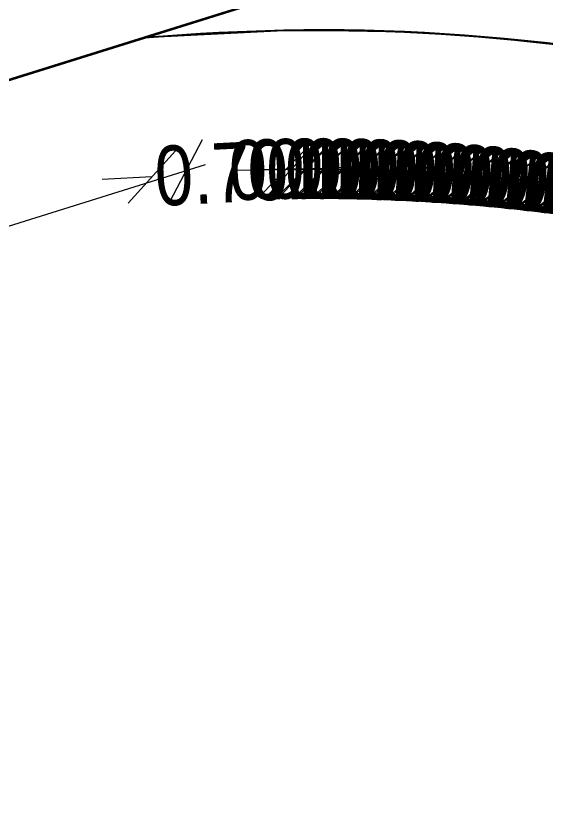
# Model space of a CAD drawing. Header units: millimetres. Extents: x 29397 to 29927, y 26123 to 26652.
# Drawn here: x 29572.817 to 29575.478, y 26376.295 to 26380.33 of the extents above; entities that cross this region are included whole.
import ezdxf

# ---------------------------------------------------------------- set-up
doc = ezdxf.new("R2010")
doc.units = ezdxf.units.MM
doc.header["$LTSCALE"] = 0.3
for name, color, linetype in [('_IndivSubPlot', 180, 'Continuous'), ('_IndivSubPlot_DIMENSION', 7, 'Continuous'), ('_InternalRoad', 3, 'Continuous'), ('_Splay', 90, 'Continuous')]:
    doc.layers.add(name, color=color, linetype=linetype)
doc.layers.get('0').off()
doc.styles.add('PreDCRFont', font='ARIALN.TTF')
doc.dimstyles.new('PDCR-PLOT-INT', dxfattribs={"dimtxt": 0.3, "dimasz": 0.25, "dimexe": 0.25, "dimexo": 0.25, "dimgap": 0.25, "dimtad": 0, "dimzin": 0, "dimdsep": 46, "dimtxsty": 'PreDCRFont', "dimblk": 'OBLIQUE', "dimcen": 0.5, "dimdle": 0.1, "dimadec": 0, "dimazin": 0, "dimtfac": 1, "dimtix": 1, "dimtofl": 0, "dimtmove": 1, "dimatfit": 1, "dimfxl": 1, "dimtolj": 1, "dimtzin": 0, "dimlwd": 15, "dimarcsym": 0})

# ---------------------------------------------------------------- blocks, each defined once
blk = doc.blocks.new('_Oblique')
at = {"color": 0, "linetype": 'ByBlock', "lineweight": -2}
blk.add_line((-0.5, -0.5), (0.5, 0.5), dxfattribs=at)
blk = doc.blocks.new('*D334')
at = {"layer": '_IndivSubPlot_DIMENSION', "color": 0, "lineweight": 15, "transparency": 16777216}
for p, q in [((29575.7615, 26379.4506), (29575.5146, 26379.4899)), ((29575.8611, 26379.4347), (29576.108, 26379.3954))]:
    blk.add_line(p, q, dxfattribs=at)
at = {"layer": '_IndivSubPlot_DIMENSION', "color": 0, "lineweight": 15, "transparency": 16777216, "xscale": 0.25, "yscale": 0.25, "zscale": 0.25}
for p, rotation in [((29575.7615, 26379.4506), 350.9478840464106), ((29575.8611, 26379.4347), 170.9478840464106)]:
    blk.add_blockref('_Oblique', p, dxfattribs=dict(at, rotation=rotation))
at = {"layer": '_IndivSubPlot_DIMENSION', "color": 0, "lineweight": 15, "transparency": 16777216, "insert": (29575.8113, 26379.4427), "char_height": 0.3, "attachment_point": 5, "rotation": 350.9479, "style": 'PreDCRFont'}
blk.add_mtext('\\A1;0.10', dxfattribs=at)
blk = doc.blocks.new('*D335')
at = {"layer": '_IndivSubPlot_DIMENSION', "color": 0, "lineweight": 15, "transparency": 16777216}
for p, q in [((29575.6685, 26379.4644), (29575.4213, 26379.5013)), ((29575.7684, 26379.4495), (29576.0156, 26379.4127))]:
    blk.add_line(p, q, dxfattribs=at)
at = {"layer": '_IndivSubPlot_DIMENSION', "color": 0, "lineweight": 15, "transparency": 16777216, "xscale": 0.25, "yscale": 0.25, "zscale": 0.25}
for p, rotation in [((29575.6685, 26379.4644), 351.5208418397357), ((29575.7684, 26379.4495), 171.5208418397357)]:
    blk.add_blockref('_Oblique', p, dxfattribs=dict(at, rotation=rotation))
at = {"layer": '_IndivSubPlot_DIMENSION', "color": 0, "lineweight": 15, "transparency": 16777216, "insert": (29575.7185, 26379.457), "char_height": 0.3, "attachment_point": 5, "rotation": 351.5208, "style": 'PreDCRFont'}
blk.add_mtext('\\A1;0.10', dxfattribs=at)
blk = doc.blocks.new('*D336')
at = {"layer": '_IndivSubPlot_DIMENSION', "color": 0, "lineweight": 15, "transparency": 16777216}
for p, q in [((29575.5755, 26379.4773), (29575.3279, 26379.5117)), ((29575.6755, 26379.4634), (29575.9231, 26379.429))]:
    blk.add_line(p, q, dxfattribs=at)
at = {"layer": '_IndivSubPlot_DIMENSION', "color": 0, "lineweight": 15, "transparency": 16777216, "xscale": 0.25, "yscale": 0.25, "zscale": 0.25}
for p, rotation in [((29575.5755, 26379.4773), 352.0937996367771), ((29575.6755, 26379.4634), 172.0937996367771)]:
    blk.add_blockref('_Oblique', p, dxfattribs=dict(at, rotation=rotation))
at = {"layer": '_IndivSubPlot_DIMENSION', "color": 0, "lineweight": 15, "transparency": 16777216, "insert": (29575.6255, 26379.4704), "char_height": 0.3, "attachment_point": 5, "rotation": 352.0938, "style": 'PreDCRFont'}
blk.add_mtext('\\A1;0.10', dxfattribs=at)
blk = doc.blocks.new('*D337')
at = {"layer": '_IndivSubPlot_DIMENSION', "color": 0, "lineweight": 15, "transparency": 16777216}
for p, q in [((29575.4823, 26379.4893), (29575.2344, 26379.5212)), ((29575.5824, 26379.4764), (29575.8304, 26379.4445))]:
    blk.add_line(p, q, dxfattribs=at)
at = {"layer": '_IndivSubPlot_DIMENSION', "color": 0, "lineweight": 15, "transparency": 16777216, "xscale": 0.25, "yscale": 0.25, "zscale": 0.25}
for p, rotation in [((29575.4823, 26379.4893), 352.6667574314881), ((29575.5824, 26379.4764), 172.6667574314881)]:
    blk.add_blockref('_Oblique', p, dxfattribs=dict(at, rotation=rotation))
at = {"layer": '_IndivSubPlot_DIMENSION', "color": 0, "lineweight": 15, "transparency": 16777216, "insert": (29575.5324, 26379.4828), "char_height": 0.3, "attachment_point": 5, "rotation": 352.6668, "style": 'PreDCRFont'}
blk.add_mtext('\\A1;0.10', dxfattribs=at)
blk = doc.blocks.new('*D338')
at = {"layer": '_IndivSubPlot_DIMENSION', "color": 0, "lineweight": 15, "transparency": 16777216}
for p, q in [((29575.389, 26379.5003), (29575.1408, 26379.5297)), ((29575.4893, 26379.4884), (29575.7375, 26379.459))]:
    blk.add_line(p, q, dxfattribs=at)
at = {"layer": '_IndivSubPlot_DIMENSION', "color": 0, "lineweight": 15, "transparency": 16777216, "xscale": 0.25, "yscale": 0.25, "zscale": 0.25}
for p, rotation in [((29575.389, 26379.5003), 353.239715226392), ((29575.4893, 26379.4884), 173.239715226392)]:
    blk.add_blockref('_Oblique', p, dxfattribs=dict(at, rotation=rotation))
at = {"layer": '_IndivSubPlot_DIMENSION', "color": 0, "lineweight": 15, "transparency": 16777216, "insert": (29575.4391, 26379.4944), "char_height": 0.3, "attachment_point": 5, "rotation": 353.2397, "style": 'PreDCRFont'}
blk.add_mtext('\\A1;0.10', dxfattribs=at)
blk = doc.blocks.new('*D339')
at = {"layer": '_IndivSubPlot_DIMENSION', "color": 0, "lineweight": 15, "transparency": 16777216}
for p, q in [((29575.2956, 26379.5104), (29575.0471, 26379.5373)), ((29575.396, 26379.4995), (29575.6445, 26379.4726))]:
    blk.add_line(p, q, dxfattribs=at)
at = {"layer": '_IndivSubPlot_DIMENSION', "color": 0, "lineweight": 15, "transparency": 16777216, "xscale": 0.25, "yscale": 0.25, "zscale": 0.25}
for p, rotation in [((29575.2956, 26379.5104), 353.8126730216355), ((29575.396, 26379.4995), 173.8126730216355)]:
    blk.add_blockref('_Oblique', p, dxfattribs=dict(at, rotation=rotation))
at = {"layer": '_IndivSubPlot_DIMENSION', "color": 0, "lineweight": 15, "transparency": 16777216, "insert": (29575.3458, 26379.505), "char_height": 0.3, "attachment_point": 5, "rotation": 353.8127, "style": 'PreDCRFont'}
blk.add_mtext('\\A1;0.10', dxfattribs=at)
blk = doc.blocks.new('*D340')
at = {"layer": '_IndivSubPlot_DIMENSION', "color": 0, "lineweight": 15, "transparency": 16777216}
for p, q in [((29575.2021, 26379.5195), (29574.9533, 26379.544)), ((29575.3026, 26379.5097), (29575.5514, 26379.4852))]:
    blk.add_line(p, q, dxfattribs=at)
at = {"layer": '_IndivSubPlot_DIMENSION', "color": 0, "lineweight": 15, "transparency": 16777216, "xscale": 0.25, "yscale": 0.25, "zscale": 0.25}
for p, rotation in [((29575.2021, 26379.5195), 354.3856308153206), ((29575.3026, 26379.5097), 174.3856308153207)]:
    blk.add_blockref('_Oblique', p, dxfattribs=dict(at, rotation=rotation))
at = {"layer": '_IndivSubPlot_DIMENSION', "color": 0, "lineweight": 15, "transparency": 16777216, "insert": (29575.2523, 26379.5146), "char_height": 0.3, "attachment_point": 5, "rotation": 354.3856, "style": 'PreDCRFont'}
blk.add_mtext('\\A1;0.10', dxfattribs=at)
blk = doc.blocks.new('*D341')
at = {"layer": '_IndivSubPlot_DIMENSION', "color": 0, "lineweight": 15, "transparency": 16777216}
for p, q in [((29575.1085, 26379.5278), (29574.8595, 26379.5497)), ((29575.2091, 26379.5189), (29575.4581, 26379.4969))]:
    blk.add_line(p, q, dxfattribs=at)
at = {"layer": '_IndivSubPlot_DIMENSION', "color": 0, "lineweight": 15, "transparency": 16777216, "xscale": 0.25, "yscale": 0.25, "zscale": 0.25}
for p, rotation in [((29575.1085, 26379.5278), 354.9585886118675), ((29575.2091, 26379.5189), 174.9585886118675)]:
    blk.add_blockref('_Oblique', p, dxfattribs=dict(at, rotation=rotation))
at = {"layer": '_IndivSubPlot_DIMENSION', "color": 0, "lineweight": 15, "transparency": 16777216, "insert": (29575.1588, 26379.5233), "char_height": 0.3, "attachment_point": 5, "rotation": 354.9586, "style": 'PreDCRFont'}
blk.add_mtext('\\A1;0.10', dxfattribs=at)
blk = doc.blocks.new('*D342')
at = {"layer": '_IndivSubPlot_DIMENSION', "color": 0, "lineweight": 15, "transparency": 16777216}
for p, q in [((29575.0149, 26379.5351), (29574.7656, 26379.5545)), ((29575.1155, 26379.5272), (29575.3648, 26379.5077))]:
    blk.add_line(p, q, dxfattribs=at)
at = {"layer": '_IndivSubPlot_DIMENSION', "color": 0, "lineweight": 15, "transparency": 16777216, "xscale": 0.25, "yscale": 0.25, "zscale": 0.25}
for p, rotation in [((29575.0149, 26379.5351), 355.5315464071908), ((29575.1155, 26379.5272), 175.5315464071908)]:
    blk.add_blockref('_Oblique', p, dxfattribs=dict(at, rotation=rotation))
at = {"layer": '_IndivSubPlot_DIMENSION', "color": 0, "lineweight": 15, "transparency": 16777216, "insert": (29575.0652, 26379.5311), "char_height": 0.3, "attachment_point": 5, "rotation": 355.5315, "style": 'PreDCRFont'}
blk.add_mtext('\\A1;0.10', dxfattribs=at)
blk = doc.blocks.new('*D343')
at = {"layer": '_IndivSubPlot_DIMENSION', "color": 0, "lineweight": 15, "transparency": 16777216}
for p, q in [((29574.9211, 26379.5414), (29574.6717, 26379.5584)), ((29575.0219, 26379.5345), (29575.2713, 26379.5176))]:
    blk.add_line(p, q, dxfattribs=at)
at = {"layer": '_IndivSubPlot_DIMENSION', "color": 0, "lineweight": 15, "transparency": 16777216, "xscale": 0.25, "yscale": 0.25, "zscale": 0.25}
for p, rotation in [((29574.9211, 26379.5414), 356.1045042015635), ((29575.0219, 26379.5345), 176.1045042015635)]:
    blk.add_blockref('_Oblique', p, dxfattribs=dict(at, rotation=rotation))
at = {"layer": '_IndivSubPlot_DIMENSION', "color": 0, "lineweight": 15, "transparency": 16777216, "insert": (29574.9715, 26379.538), "char_height": 0.3, "attachment_point": 5, "rotation": 356.1045, "style": 'PreDCRFont'}
blk.add_mtext('\\A1;0.10', dxfattribs=at)
blk = doc.blocks.new('*D344')
at = {"layer": '_IndivSubPlot_DIMENSION', "color": 0, "lineweight": 15, "transparency": 16777216}
for p, q in [((29574.8274, 26379.5468), (29574.5778, 26379.5613)), ((29574.9281, 26379.541), (29575.1777, 26379.5265))]:
    blk.add_line(p, q, dxfattribs=at)
at = {"layer": '_IndivSubPlot_DIMENSION', "color": 0, "lineweight": 15, "transparency": 16777216, "xscale": 0.25, "yscale": 0.25, "zscale": 0.25}
for p, rotation in [((29574.8274, 26379.5468), 356.6774619983976), ((29574.9281, 26379.541), 176.6774619983976)]:
    blk.add_blockref('_Oblique', p, dxfattribs=dict(at, rotation=rotation))
at = {"layer": '_IndivSubPlot_DIMENSION', "color": 0, "lineweight": 15, "transparency": 16777216, "insert": (29574.8777, 26379.5439), "char_height": 0.3, "attachment_point": 5, "rotation": 356.6775, "style": 'PreDCRFont'}
blk.add_mtext('\\A1;0.10', dxfattribs=at)
blk = doc.blocks.new('*D345')
at = {"layer": '_IndivSubPlot_DIMENSION', "color": 0, "lineweight": 15, "transparency": 16777216}
for p, q in [((29574.7335, 26379.5513), (29574.4838, 26379.5633)), ((29574.8343, 26379.5464), (29575.0841, 26379.5344))]:
    blk.add_line(p, q, dxfattribs=at)
at = {"layer": '_IndivSubPlot_DIMENSION', "color": 0, "lineweight": 15, "transparency": 16777216, "xscale": 0.25, "yscale": 0.25, "zscale": 0.25}
for p, rotation in [((29574.7335, 26379.5513), 357.2504197910361), ((29574.8343, 26379.5464), 177.2504197910361)]:
    blk.add_blockref('_Oblique', p, dxfattribs=dict(at, rotation=rotation))
at = {"layer": '_IndivSubPlot_DIMENSION', "color": 0, "lineweight": 15, "transparency": 16777216, "insert": (29574.7839, 26379.5489), "char_height": 0.3, "attachment_point": 5, "rotation": 357.2504, "style": 'PreDCRFont'}
blk.add_mtext('\\A1;0.10', dxfattribs=at)
blk = doc.blocks.new('*D346')
at = {"layer": '_IndivSubPlot_DIMENSION', "color": 0, "lineweight": 15, "transparency": 16777216}
for p, q in [((29574.6396, 26379.5548), (29574.3898, 26379.5643)), ((29574.7405, 26379.551), (29574.9903, 26379.5415))]:
    blk.add_line(p, q, dxfattribs=at)
at = {"layer": '_IndivSubPlot_DIMENSION', "color": 0, "lineweight": 15, "transparency": 16777216, "xscale": 0.25, "yscale": 0.25, "zscale": 0.25}
for p, rotation in [((29574.6396, 26379.5548), 357.8233775868148), ((29574.7405, 26379.551), 177.8233775868148)]:
    blk.add_blockref('_Oblique', p, dxfattribs=dict(at, rotation=rotation))
at = {"layer": '_IndivSubPlot_DIMENSION', "color": 0, "lineweight": 15, "transparency": 16777216, "insert": (29574.6901, 26379.5529), "char_height": 0.3, "attachment_point": 5, "rotation": 357.8234, "style": 'PreDCRFont'}
blk.add_mtext('\\A1;0.10', dxfattribs=at)
blk = doc.blocks.new('*D347')
at = {"layer": '_IndivSubPlot_DIMENSION', "color": 0, "lineweight": 15, "transparency": 16777216}
for p, q in [((29574.5457, 26379.5574), (29574.2958, 26379.5644)), ((29574.6466, 26379.5546), (29574.8965, 26379.5476))]:
    blk.add_line(p, q, dxfattribs=at)
at = {"layer": '_IndivSubPlot_DIMENSION', "color": 0, "lineweight": 15, "transparency": 16777216, "xscale": 0.25, "yscale": 0.25, "zscale": 0.25}
for p, rotation in [((29574.5457, 26379.5574), 358.3963353838236), ((29574.6466, 26379.5546), 178.3963353838237)]:
    blk.add_blockref('_Oblique', p, dxfattribs=dict(at, rotation=rotation))
at = {"layer": '_IndivSubPlot_DIMENSION', "color": 0, "lineweight": 15, "transparency": 16777216, "insert": (29574.5962, 26379.556), "char_height": 0.3, "attachment_point": 5, "rotation": 358.3963, "style": 'PreDCRFont'}
blk.add_mtext('\\A1;0.10', dxfattribs=at)
blk = doc.blocks.new('*D348')
at = {"layer": '_IndivSubPlot_DIMENSION', "color": 0, "lineweight": 15, "transparency": 16777216}
for p, q in [((29574.4518, 26379.5591), (29574.2019, 26379.5636)), ((29574.5527, 26379.5572), (29574.8027, 26379.5527))]:
    blk.add_line(p, q, dxfattribs=at)
at = {"layer": '_IndivSubPlot_DIMENSION', "color": 0, "lineweight": 15, "transparency": 16777216, "xscale": 0.25, "yscale": 0.25, "zscale": 0.25}
for p, rotation in [((29574.4518, 26379.5591), 358.9692931769652), ((29574.5527, 26379.5572), 178.9692931769652)]:
    blk.add_blockref('_Oblique', p, dxfattribs=dict(at, rotation=rotation))
at = {"layer": '_IndivSubPlot_DIMENSION', "color": 0, "lineweight": 15, "transparency": 16777216, "insert": (29574.5023, 26379.5582), "char_height": 0.3, "attachment_point": 5, "rotation": 358.9693, "style": 'PreDCRFont'}
blk.add_mtext('\\A1;0.10', dxfattribs=at)
blk = doc.blocks.new('*D349')
at = {"layer": '_IndivSubPlot_DIMENSION', "color": 0, "lineweight": 15, "transparency": 16777216}
for p, q in [((29574.3579, 26379.5598), (29574.1079, 26379.5618)), ((29574.4588, 26379.559), (29574.7088, 26379.557))]:
    blk.add_line(p, q, dxfattribs=at)
at = {"layer": '_IndivSubPlot_DIMENSION', "color": 0, "lineweight": 15, "transparency": 16777216, "xscale": 0.25, "yscale": 0.25, "zscale": 0.25}
for p, rotation in [((29574.3579, 26379.5598), 359.5422509729889), ((29574.4588, 26379.559), 179.5422509729889)]:
    blk.add_blockref('_Oblique', p, dxfattribs=dict(at, rotation=rotation))
at = {"layer": '_IndivSubPlot_DIMENSION', "color": 0, "lineweight": 15, "transparency": 16777216, "insert": (29574.4083, 26379.5594), "char_height": 0.3, "attachment_point": 5, "rotation": 359.5423, "style": 'PreDCRFont'}
blk.add_mtext('\\A1;0.10', dxfattribs=at)
blk = doc.blocks.new('*D350')
at = {"layer": '_IndivSubPlot_DIMENSION', "color": 0, "lineweight": 15, "transparency": 16777216}
for p, q in [((29574.2639, 26379.5596), (29574.0139, 26379.5591)), ((29574.3649, 26379.5598), (29574.6149, 26379.5603))]:
    blk.add_line(p, q, dxfattribs=at)
at = {"layer": '_IndivSubPlot_DIMENSION', "color": 0, "lineweight": 15, "transparency": 16777216, "xscale": 0.25, "yscale": 0.25, "zscale": 0.25}
for p, rotation in [((29574.2639, 26379.5596), 0.1152087684660564), ((29574.3649, 26379.5598), 180.1152087684661)]:
    blk.add_blockref('_Oblique', p, dxfattribs=dict(at, rotation=rotation))
at = {"layer": '_IndivSubPlot_DIMENSION', "color": 0, "lineweight": 15, "transparency": 16777216, "insert": (29574.3144, 26379.5597), "char_height": 0.3, "attachment_point": 5, "rotation": 0.1152, "style": 'PreDCRFont'}
blk.add_mtext('\\A1;0.10', dxfattribs=at)
blk = doc.blocks.new('*D351')
at = {"layer": '_IndivSubPlot_DIMENSION', "color": 0, "lineweight": 15, "transparency": 16777216}
for p, q in [((29574.17, 26379.5584), (29573.92, 26379.5554)), ((29574.2709, 26379.5596), (29574.5209, 26379.5626))]:
    blk.add_line(p, q, dxfattribs=at)
at = {"layer": '_IndivSubPlot_DIMENSION', "color": 0, "lineweight": 15, "transparency": 16777216, "xscale": 0.25, "yscale": 0.25, "zscale": 0.25}
for p, rotation in [((29574.2709, 26379.5596), 180.6881665623916), ((29574.17, 26379.5584), 0.6881665623916662)]:
    blk.add_blockref('_Oblique', p, dxfattribs=dict(at, rotation=rotation))
at = {"layer": '_IndivSubPlot_DIMENSION', "color": 0, "lineweight": 15, "transparency": 16777216, "insert": (29574.2205, 26379.559), "char_height": 0.3, "attachment_point": 5, "rotation": 0.6882, "style": 'PreDCRFont'}
blk.add_mtext('\\A1;0.10', dxfattribs=at)
blk = doc.blocks.new('*D352')
at = {"layer": '_IndivSubPlot_DIMENSION', "color": 0, "lineweight": 15, "transparency": 16777216}
for p, q in [((29574.1977, 26379.5593), (29574.4474, 26379.5722)), ((29573.4987, 26379.5231), (29573.2491, 26379.5102))]:
    blk.add_line(p, q, dxfattribs=at)
at = {"layer": '_IndivSubPlot_DIMENSION', "color": 0, "lineweight": 15, "transparency": 16777216, "xscale": 0.25, "yscale": 0.25, "zscale": 0.25}
for p, rotation in [((29574.1977, 26379.5593), 182.9615511408948), ((29573.4987, 26379.5231), 2.961551140894776)]:
    blk.add_blockref('_Oblique', p, dxfattribs=dict(at, rotation=rotation))
at = {"layer": '_IndivSubPlot_DIMENSION', "color": 0, "lineweight": 15, "transparency": 16777216, "insert": (29573.8482, 26379.5412), "char_height": 0.3, "attachment_point": 5, "rotation": 2.9616, "style": 'PreDCRFont'}
blk.add_mtext('\\A1;0.70', dxfattribs=at)
blk = doc.blocks.new('*D353')
at = {"layer": '_IndivSubPlot_DIMENSION', "color": 0, "lineweight": 15, "transparency": 16777216}
for p, q in [((29573.7665, 26379.5837), (29569.4666, 26378.2419)), ((29564.0775, 26376.5601), (29568.3775, 26377.902))]:
    blk.add_line(p, q, dxfattribs=at)
at = {"layer": '_IndivSubPlot_DIMENSION', "color": 0, "lineweight": 15, "transparency": 16777216, "xscale": 0.25, "yscale": 0.25, "zscale": 0.25}
for p, rotation in [((29573.6711, 26379.554), 17.33133746608846), ((29564.173, 26376.5899), 197.3313374660885)]:
    blk.add_blockref('_Oblique', p, dxfattribs=dict(at, rotation=rotation))
at = {"layer": '_IndivSubPlot_DIMENSION', "color": 0, "lineweight": 15, "transparency": 16777216, "insert": (29568.922, 26378.0719), "char_height": 0.3, "attachment_point": 5, "rotation": 17.3313, "style": 'PreDCRFont'}
blk.add_mtext('\\A1;9.95', dxfattribs=at)

msp = doc.modelspace()

# ---------------------------------------------------------------- linework, layer by layer
at = {"layer": '_IndivSubPlot'}
msp.add_lwpolyline([(29575.5717, 26380.1836), (29575.4714, 26380.1954), (29575.3711, 26380.2063), (29575.2706, 26380.2162), (29575.17, 26380.2251), (29575.0694, 26380.2329), (29574.9687, 26380.2398), (29574.8679, 26380.2456), (29574.7671, 26380.2505), (29574.6662, 26380.2543), (29574.5653, 26380.2571), (29574.4644, 26380.2589), (29574.3635, 26380.2598), (29574.2625, 26380.2596), (29574.1616, 26380.2583), (29573.4626, 26380.2222), (29563.9645, 26377.2581)], dxfattribs=at)
at = {"layer": '_InternalRoad'}
msp.add_lwpolyline([(29579.1901, 26382.0096), (29579.1512, 26394.5679), (29560.6099, 26388.782), (29544.6462, 26388.782), (29449.6389, 26368.351), (29450.0524, 26356.1656), (29545.9219, 26376.782), (29562.4388, 26376.782)], close=True, dxfattribs=at)
at = {"layer": '_Splay'}
msp.add_lwpolyline([(29579.1901, 26382.0096), (29573.4626, 26380.2222, -0.148415), (29579.1992, 26379.0096)], format="xyb", close=True, dxfattribs=at)

# ---------------------------------------------------------------- dimensions: what is measured, and where the dimension line sits
at = {"layer": '_IndivSubPlot_DIMENSION', "lineweight": 15}
for p1, p2, text, picture, middle in [((29574.1977, 26379.5593), (29573.4987, 26379.5231), '0.70', '*D352', (29573.8482, 26379.5412)), ((29574.2709, 26379.5596), (29574.17, 26379.5584), '0.10', '*D351', (29574.2205, 26379.559)), ((29574.3649, 26379.5598), (29574.2639, 26379.5596), '0.10', '*D350', (29574.3144, 26379.5597)), ((29574.4588, 26379.559), (29574.3579, 26379.5598), '0.10', '*D349', (29574.4083, 26379.5594)), ((29574.5527, 26379.5572), (29574.4518, 26379.5591), '0.10', '*D348', (29574.5023, 26379.5582)), ((29574.6466, 26379.5546), (29574.5457, 26379.5574), '0.10', '*D347', (29574.5962, 26379.556)), ((29574.7405, 26379.551), (29574.6396, 26379.5548), '0.10', '*D346', (29574.6901, 26379.5529)), ((29574.8343, 26379.5464), (29574.7335, 26379.5513), '0.10', '*D345', (29574.7839, 26379.5489)), ((29574.9281, 26379.541), (29574.8274, 26379.5468), '0.10', '*D344', (29574.8777, 26379.5439)), ((29575.0219, 26379.5345), (29574.9211, 26379.5414), '0.10', '*D343', (29574.9715, 26379.538)), ((29575.1155, 26379.5272), (29575.0149, 26379.5351), '0.10', '*D342', (29575.0652, 26379.5311)), ((29575.2091, 26379.5189), (29575.1085, 26379.5278), '0.10', '*D341', (29575.1588, 26379.5233)), ((29575.3026, 26379.5097), (29575.2021, 26379.5195), '0.10', '*D340', (29575.2523, 26379.5146)), ((29575.396, 26379.4995), (29575.2956, 26379.5104), '0.10', '*D339', (29575.3458, 26379.505)), ((29575.4893, 26379.4884), (29575.389, 26379.5003), '0.10', '*D338', (29575.4391, 26379.4944)), ((29575.5824, 26379.4764), (29575.4823, 26379.4893), '0.10', '*D337', (29575.5324, 26379.4828)), ((29573.6711, 26379.554), (29564.173, 26376.5899), '9.95', '*D353', (29568.922, 26378.0719)), ((29575.6755, 26379.4634), (29575.5755, 26379.4773), '0.10', '*D336', (29575.6255, 26379.4704)), ((29575.7684, 26379.4495), (29575.6685, 26379.4644), '0.10', '*D335', (29575.7185, 26379.457)), ((29575.8611, 26379.4347), (29575.7615, 26379.4506), '0.10', '*D334', (29575.8113, 26379.4427))]:
    dim = msp.add_aligned_dim(p1=p1, p2=p2, distance=0, text=text, dimstyle='PDCR-PLOT-INT', dxfattribs=at)
    dim.commit()
    dim.dimension.update_dxf_attribs({"geometry": picture, "text_midpoint": middle})

doc.saveas('drawing.dxf')
